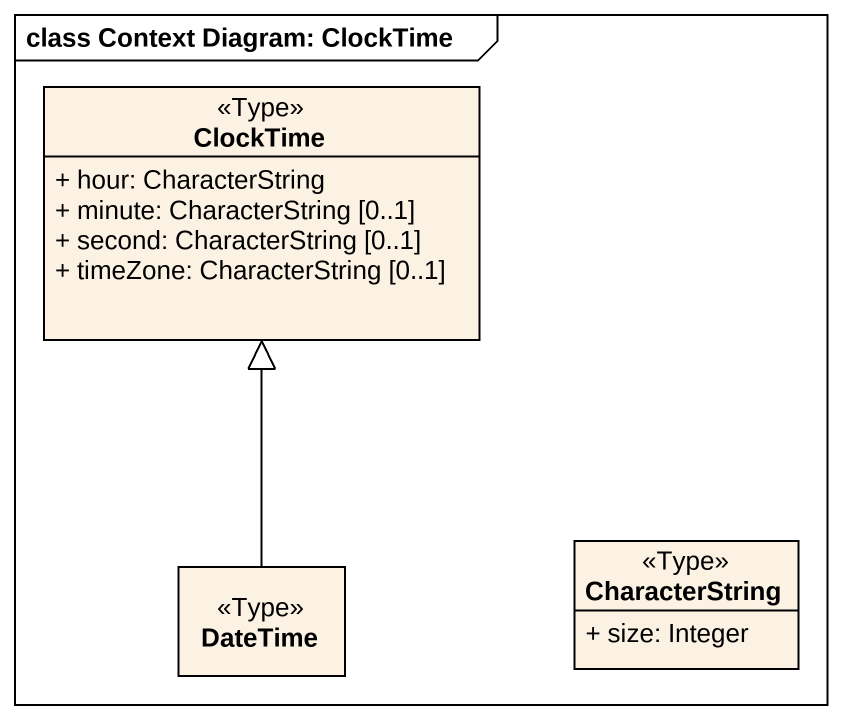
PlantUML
@startuml
mainframe class Context Diagram: ClockTime
hide circle
hide empty members
skinparam classAttributeIconSize 0
class ClockTime <<Type>> {
  + hour: CharacterString
  + minute: CharacterString [0..1]
  + second: CharacterString [0..1]
  + timeZone: CharacterString [0..1]
}
class DateTime <<Type>>
class CharacterString <<Type>> {
  + size: Integer
}
DateTime -up-|> ClockTime
@enduml
